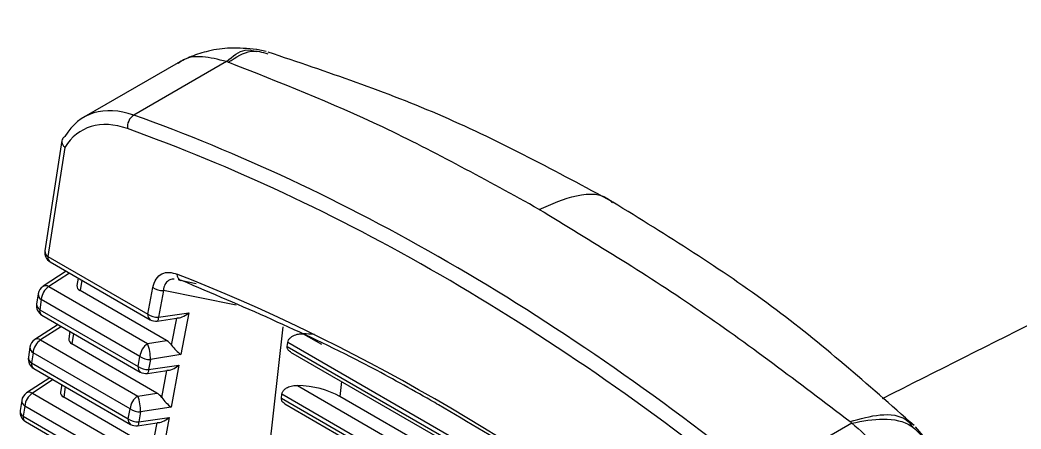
# Model space of a CAD drawing. Extents: x 16.7 to 113.1, y 4.5 to 84.5.
# Drawn here: x 80.694 to 81.615, y 70.31 to 70.686 of the extents above; entities that cross this region are included whole.
import ezdxf

# ---------------------------------------------------------------- set-up
doc = ezdxf.new("R2010")
doc.units = 0
doc.header["$MEASUREMENT"] = 0
doc.layers.add('OBJECT', color=7, linetype='CONTINUOUS')

msp = doc.modelspace()

# ---------------------------------------------------------------- linework, layer by layer
at = {"layer": 'OBJECT'}
for p, q in [((80.92056, 70.65684), (80.91193, 70.65868)), ((80.83952, 70.64657), (80.75286, 70.59654)), ((80.8839, 70.64771), (80.79865, 70.59849)), ((80.88562, 70.64708), (80.8839, 70.64771)), ((80.73519, 70.57874), (80.73543, 70.57886)), ((80.73264, 70.57513), (80.71696, 70.47389)), ((80.7353, 70.56892), (80.71978, 70.46872)), ((80.71978, 70.46872), (80.81174, 70.41563)), ((80.72185, 70.4637), (80.8138, 70.41062)), ((80.73663, 70.45517), (80.71528, 70.44127)), ((80.7397, 70.4534), (80.72067, 70.44101)), ((80.74759, 70.44884), (80.74652, 70.44193)), ((80.72067, 70.44101), (80.81144, 70.38862)), ((80.75091, 70.44692), (80.74942, 70.4373)), ((80.81174, 70.41563), (80.81635, 70.44014)), ((80.8414, 70.44683), (80.83955, 70.44717)), ((80.84293, 70.44656), (80.85606, 70.44392)), ((80.71085, 70.43442), (80.70939, 70.42499)), ((80.71367, 70.42924), (80.71221, 70.41981)), ((80.80444, 70.37684), (80.71367, 70.42924)), ((80.82895, 70.39139), (80.74942, 70.4373)), ((80.82595, 70.43737), (80.82134, 70.41287)), ((80.89273, 70.42388), (80.82595, 70.43737)), ((80.71221, 70.41981), (80.8027, 70.36758)), ((80.71427, 70.4148), (80.80476, 70.36256)), ((80.82025, 70.40938), (80.84019, 70.41231)), ((80.82134, 70.41287), (80.84931, 70.41697)), ((80.83357, 70.38713), (80.83826, 70.41203)), ((80.84931, 70.41697), (80.84208, 70.37852)), ((80.72909, 70.40624), (80.7077, 70.39232)), ((80.73216, 70.40448), (80.71309, 70.39207)), ((80.89754, 70.06327), (80.93615, 70.40411)), ((80.74002, 70.39994), (80.73894, 70.39298)), ((80.74334, 70.39802), (80.74185, 70.38835)), ((80.95453, 70.39777), (80.97121, 70.38814)), ((80.70327, 70.38547), (80.70182, 70.37609)), ((80.71309, 70.39207), (80.80239, 70.34052)), ((80.8199, 70.34329), (80.74185, 70.38835)), ((80.81144, 70.38862), (80.82895, 70.39139)), ((80.93986, 70.38611), (80.94027, 70.38974)), ((80.93986, 70.38611), (81.32082, 70.16619)), ((81.31443, 70.17375), (80.94027, 70.38974)), ((80.70609, 70.38029), (80.70464, 70.37091)), ((80.79539, 70.32874), (80.70609, 70.38029)), ((80.8027, 70.36758), (80.80444, 70.37684)), ((80.81404, 70.37407), (80.8123, 70.36481)), ((80.84208, 70.37852), (80.81404, 70.37407)), ((80.94298, 70.38093), (81.32382, 70.16107)), ((80.70464, 70.37091), (80.79366, 70.31952)), ((80.7067, 70.3659), (80.79572, 70.31451)), ((80.8123, 70.36481), (80.84027, 70.36892)), ((80.84027, 70.36892), (80.83303, 70.33042)), ((80.72155, 70.35732), (80.70012, 70.34337)), ((80.72462, 70.35555), (80.70551, 70.34312)), ((80.81121, 70.36133), (80.83115, 70.36426)), ((80.82452, 70.33903), (80.82921, 70.36397)), ((80.73244, 70.35104), (80.73136, 70.34403)), ((80.73577, 70.34912), (80.73427, 70.3394)), ((80.94914, 70.35025), (81.32877, 70.1311)), ((80.98973, 70.35394), (80.98817, 70.34015)), ((80.70551, 70.34312), (80.79334, 70.29242)), ((80.81085, 70.29519), (80.73427, 70.3394)), ((80.80239, 70.34052), (80.8199, 70.34329)), ((80.93448, 70.33859), (80.93489, 70.34222)), ((80.93448, 70.33859), (81.33954, 70.10476)), ((81.33117, 70.11346), (80.93489, 70.34222)), ((81.32774, 70.14412), (80.98817, 70.34015)), ((80.69569, 70.33652), (80.69425, 70.32718)), ((80.69851, 70.33134), (80.69707, 70.32201)), ((80.78634, 70.28064), (80.69851, 70.33134)), ((80.79366, 70.31952), (80.79539, 70.32874)), ((80.83303, 70.33042), (80.805, 70.32597)), ((80.93759, 70.33341), (81.33982, 70.10121)), ((80.69707, 70.32201), (80.78462, 70.27147)), ((80.805, 70.32597), (80.80326, 70.31676)), ((80.80326, 70.31676), (80.83123, 70.32086)), ((80.83123, 70.32086), (80.82398, 70.28232)), ((80.69913, 70.31699), (80.78668, 70.26645)), ((80.80217, 70.31327), (80.82211, 70.3162)), ((80.81547, 70.29093), (80.82017, 70.31592)), ((81.45906, 70.31567), (81.37381, 70.26646)), ((81.45734, 70.31703), (81.45906, 70.31567)), ((81.52638, 70.30182), (81.5176, 70.31217))]:
    msp.add_line(p, q, dxfattribs=at)
at = {"layer": 'OBJECT', "flags": 128}
for points in [[(80.82134, 70.41287), (80.82124, 70.4116), (80.82105, 70.4106), (80.82079, 70.40988), (80.82046, 70.40947), (80.82025, 70.40938)], [(80.8123, 70.36481), (80.8122, 70.36355), (80.81201, 70.36254), (80.81175, 70.36182), (80.81142, 70.36142), (80.81121, 70.36133)], [(80.80326, 70.31676), (80.80316, 70.31549), (80.80297, 70.31449), (80.80271, 70.31377), (80.80238, 70.31336), (80.80217, 70.31327)]]:
    msp.add_lwpolyline(points, dxfattribs=at)
at = {"layer": 'OBJECT'}
for centre, radius, start, end in [((80.80628, 70.58739), 0.01348, 124.48076, 185.56459), ((80.72685, 70.47236), 0.01, 171.19813, 240.00269), ((80.72264, 70.47363), 0.00568, 177.32788, 239.85407), ((80.72472, 70.46781), 0.00502, 169.64907, 235.04733), ((80.84423, 70.45221), 0.0058, 177.18242, 257.0926), ((80.72073, 70.43288), 0.01, 123.06007, 171.19813), ((80.72913, 70.42802), 0.0155, 123.05023, 175.4936), ((80.71776, 70.43652), 0.00535, 57.04414, 117.61537), ((80.82503, 70.45222), 0.01488, 234.31292, 273.55483), ((80.71652, 70.43415), 0.00568, 177.32603, 239.85622), ((80.71927, 70.42346), 0.01, 171.19813, 240.00269), ((80.71507, 70.42472), 0.00568, 177.32883, 239.8537), ((80.71715, 70.41891), 0.00502, 169.64863, 235.04777), ((80.81667, 70.41473), 0.00502, 169.64907, 235.04733), ((80.82042, 70.42772), 0.01488, 234.31346, 273.55528), ((80.8188, 70.41928), 0.01, 240.00269, 278.35117), ((80.71315, 70.38394), 0.01, 123.06007, 171.19813), ((80.71018, 70.38758), 0.00535, 57.04402, 117.61686), ((80.70895, 70.3852), 0.00568, 177.32563, 239.85662), ((80.72155, 70.37907), 0.0155, 123.04942, 175.4938), ((80.81989, 70.37562), 0.0155, 123.05023, 175.4936), ((80.77465, 70.37452), 0.0394, 359.34758, 20.96027), ((80.7117, 70.37456), 0.01, 171.19813, 240.00269), ((80.70749, 70.37582), 0.00568, 177.32874, 239.85352), ((80.81312, 70.38893), 0.01488, 234.31322, 273.55453), ((80.70958, 70.37001), 0.00502, 169.65017, 235.04623), ((80.8078, 70.36674), 0.00517, 170.70545, 233.99095), ((80.81138, 70.37966), 0.01488, 234.31323, 273.55518), ((80.80976, 70.37122), 0.01, 240.00269, 278.35117), ((80.70558, 70.33499), 0.01, 123.06007, 171.19813), ((80.71397, 70.33013), 0.0155, 123.0507, 175.49258), ((80.7026, 70.33863), 0.00535, 57.04266, 117.61716), ((80.81085, 70.32752), 0.0155, 123.04942, 175.4938), ((80.7656, 70.32642), 0.0394, 359.34759, 20.95943), ((80.70137, 70.33626), 0.00568, 177.32954, 239.85286), ((80.80407, 70.34083), 0.01488, 234.31305, 273.5547), ((80.70413, 70.32565), 0.01, 171.19813, 240.00269), ((80.69992, 70.32692), 0.00568, 177.32804, 239.85435), ((80.702, 70.32111), 0.00502, 169.6395, 235.0569), ((80.79876, 70.31869), 0.00517, 170.70678, 233.98962), ((80.80234, 70.33161), 0.01488, 234.31362, 273.55511), ((80.80072, 70.32317), 0.01, 240.00269, 278.35117)]:
    msp.add_arc(centre, radius, start, end, dxfattribs=at)
for centre, major_axis, ratio, start_param, end_param in [((80.80995, 70.49094), (-0.05539, 0.10653), 0.604579, 5.706264, 6.642885), ((80.80289, 70.48729), (-0.05037, 0.09788), 0.60697, 5.708938, 6.630472), ((81.00397, 68.57804), (-1.03077, 2.00185), 0.606843, 5.345286, 5.708794), ((80.99691, 68.57439), (-1.02574, 1.9932), 0.60697, 5.34543, 5.708938), ((80.99444, 68.51894), (-0.99276, 1.93123), 0.606953, 5.373172, 5.682201), ((80.75656, 70.44143), (0.01008, 0.00003), 0.578066, 3.050581, 3.924247), ((80.84677, 70.42338), (0.01054, 0.01013), 0.443807, 3.478651, 4.533063), ((80.74898, 70.39248), (0.01008, 0.00003), 0.578066, 3.050581, 3.924247), ((80.95108, 70.36278), (0.06026, 0.00006), 0.581691, 1.339752, 1.512931), ((80.82832, 70.38315), (-0.00622, 0.00869), 0.616507, 4.729209, 5.346942), ((80.83953, 70.38493), (-0.00839, 0.00863), 0.259031, 1.074207, 2.128618), ((80.83773, 70.37533), (0.01054, 0.01013), 0.443807, 3.478651, 4.533063), ((80.9457, 70.31526), (0.06026, 0.00006), 0.581691, 0.788, 1.512931), ((80.7414, 70.34353), (0.01008, 0.00003), 0.578066, 3.050581, 3.924247), ((80.81927, 70.33505), (-0.00622, 0.00869), 0.616507, 4.729209, 5.346942), ((80.83048, 70.33683), (-0.00839, 0.00863), 0.259031, 1.074207, 2.128618), ((80.82869, 70.32727), (0.01054, 0.01013), 0.443807, 3.478651, 4.533063)]:
    msp.add_ellipse(centre, major_axis=major_axis, ratio=ratio, start_param=start_param, end_param=end_param, dxfattribs=at)
for points, knots in [([(84.13583, 71.5305), (83.94958, 71.45505), (83.56177, 71.29792), (82.97692, 71.04467), (82.38074, 70.77352), (81.88377, 70.53802), (81.5876, 70.38872), (81.48691, 70.33796)], [0, 0, 0, 0, 0.207955, 0.433014, 0.658319, 0.883829, 1, 1, 1, 1]), ([(80.91147, 70.65876), (80.90346, 70.65957), (80.88873, 70.66105), (80.86847, 70.65796), (80.85176, 70.65289), (80.84327, 70.64849), (80.83926, 70.64642)], [0, 0, 0, 0, 0.3161169, 0.5813718, 0.8028463, 1, 1, 1, 1]), ([(80.8839, 70.64771), (80.87645, 70.6496), (80.86154, 70.65339), (80.84644, 70.65154), (80.84059, 70.64662), (80.83963, 70.64581)], [0, 0, 0, 0, 0.4553405, 0.9106807, 1, 1, 1, 1]), ([(80.8839, 70.64771), (80.88972, 70.65245), (80.89923, 70.66019), (80.90823, 70.6579), (80.91171, 70.65701)], [0, 0, 0, 0, 0.612667, 1, 1, 1, 1]), ([(80.88562, 70.64708), (80.8927, 70.65162), (80.9053, 70.6597), (80.91688, 70.65639), (80.92195, 70.65494)], [0, 0, 0, 0, 0.56275, 1, 1, 1, 1]), ([(81.23923, 70.51864), (81.18778, 70.54638), (81.08546, 70.60153), (80.97643, 70.63817), (80.92223, 70.65638)], [0, 0, 0, 0, 0.5029262, 1, 1, 1, 1]), ([(81.17148, 70.51195), (81.12354, 70.53837), (81.02767, 70.59121), (80.93297, 70.62846), (80.88562, 70.64708)], [0, 0, 0, 0, 0.5, 1, 1, 1, 1]), ([(80.73519, 70.57874), (80.73453, 70.57822), (80.7332, 70.57719), (80.73244, 70.57496), (80.73271, 70.57252), (80.73384, 70.57049), (80.73486, 70.56934), (80.73525, 70.56897), (80.7353, 70.56892)], [0, 0, 0, 0, 0.219278, 0.438506, 0.659243, 0.882986, 0.985831, 1, 1, 1, 1]), ([(81.17148, 70.51195), (81.18292, 70.51693), (81.20669, 70.52726), (81.2308, 70.52694), (81.23838, 70.51863), (81.23885, 70.51811)], [0, 0, 0, 0, 0.4654059, 0.9664831, 1, 1, 1, 1]), ([(81.17148, 70.51195), (81.21941, 70.48303), (81.31528, 70.42517), (81.40999, 70.35308), (81.45734, 70.31703)], [0, 0, 0, 0, 0.5, 1, 1, 1, 1]), ([(81.51638, 70.31338), (81.47372, 70.35108), (81.38787, 70.42694), (81.28897, 70.48795), (81.23923, 70.51864)], [0, 0, 0, 0, 0.497018, 1, 1, 1, 1]), ([(80.81635, 70.44014), (80.81715, 70.44295), (80.81877, 70.44857), (80.82432, 70.45333), (80.83115, 70.4547), (80.8361, 70.4532), (80.83843, 70.4525)], [0, 0, 0, 0, 0.261879, 0.524406, 0.776419, 1, 1, 1, 1]), ([(80.83587, 70.44783), (80.83574, 70.44786), (80.83369, 70.44825), (80.83052, 70.44674), (80.82694, 70.44331), (80.82629, 70.4394), (80.82595, 70.43737)], [0, 0, 0, 0, 0.02034, 0.339236, 0.658638, 1, 1, 1, 1]), ([(80.8396, 70.4474), (80.83982, 70.44742), (80.84033, 70.44745), (80.84139, 70.44688), (80.84198, 70.44656)], [0, 0, 0, 0, 0.438441, 1, 1, 1, 1]), ([(81.31314, 70.17511), (81.30851, 70.17865), (81.2854, 70.19632), (81.20789, 70.25309), (81.12937, 70.30366), (81.05071, 70.34861), (80.97193, 70.39175), (80.898, 70.42316), (80.84293, 70.44656)], [0, 0, 0, 0, 0.029968, 0.149857, 0.5, 0.529967, 0.649857, 1, 1, 1, 1]), ([(80.94027, 70.38974), (80.94047, 70.39053), (80.94087, 70.39209), (80.94275, 70.39426), (80.94573, 70.39629), (80.94984, 70.39766), (80.95302, 70.39774), (80.95453, 70.39777)], [0, 0, 0, 0, 0.161023, 0.321393, 0.497909, 0.763, 1, 1, 1, 1]), ([(80.94303, 70.38101), (80.9425, 70.38131), (80.94116, 70.38206), (80.93992, 70.38386), (80.93988, 70.38539), (80.93986, 70.38611)], [0, 0, 0, 0, 0.250835, 0.645886, 1, 1, 1, 1]), ([(80.93489, 70.34222), (80.93509, 70.34301), (80.93549, 70.34457), (80.93736, 70.34674), (80.94035, 70.34877), (80.94446, 70.35014), (80.94764, 70.35022), (80.94914, 70.35025)], [0, 0, 0, 0, 0.161024, 0.3213921, 0.4979096, 0.7629998, 1, 1, 1, 1]), ([(80.93764, 70.33349), (80.93712, 70.33379), (80.93578, 70.33455), (80.93454, 70.33634), (80.9345, 70.33787), (80.93448, 70.33859)], [0, 0, 0, 0, 0.250832, 0.645888, 1, 1, 1, 1]), ([(81.45734, 70.31703), (81.46677, 70.31968), (81.48633, 70.32516), (81.50696, 70.32239), (81.51323, 70.31449), (81.51507, 70.31216)], [0, 0, 0, 0, 0.396583, 0.822208, 1, 1, 1, 1]), ([(81.45906, 70.31567), (81.46895, 70.31753), (81.48943, 70.32136), (81.5137, 70.31574), (81.52206, 70.30526), (81.52573, 70.30067)], [0, 0, 0, 0, 0.344257, 0.712567, 1, 1, 1, 1]), ([(81.45906, 70.31567), (81.46659, 70.309), (81.48167, 70.29565), (81.50101, 70.26883), (81.51658, 70.23932), (81.52221, 70.21927), (81.52503, 70.20924)], [0, 0, 0, 0, 0.25, 0.5, 0.75, 1, 1, 1, 1])]:
    msp.add_open_spline(points, degree=3, knots=knots, dxfattribs=at)

doc.saveas('drawing.dxf')
